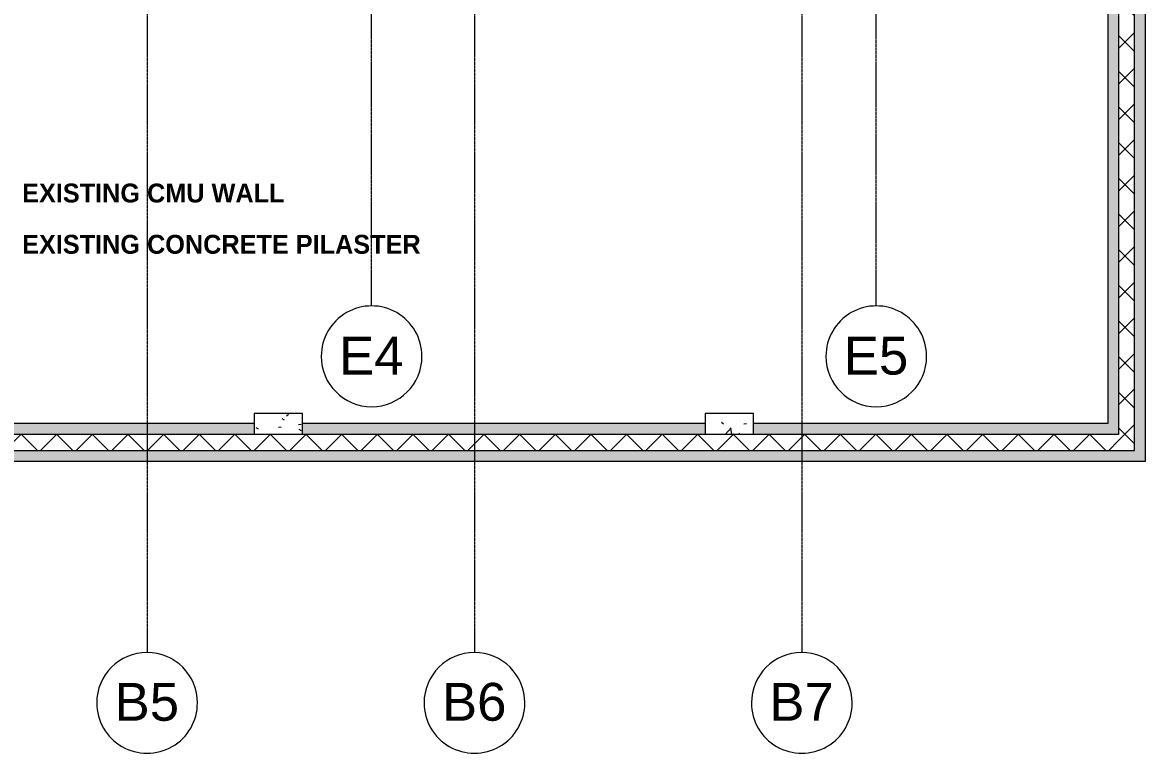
# Model space of a CAD drawing. Header units: inches. Extents: x -4066 to -1326, y 10241 to 12042.
# Drawn here: x -2469 to -1933, y 10241 to 10590 of the extents above; entities that cross this region are included whole.
import ezdxf

# ---------------------------------------------------------------- set-up
doc = ezdxf.new("R2010")
doc.units = ezdxf.units.IN
doc.header["$MEASUREMENT"] = 0
doc.linetypes.add('Grid Line 1_2_', pattern=[0.8749999999999999, 0.4999999999999999, -0.125, 0.125, -0.125])
for name, color, linetype, lineweight in [('A-WALL', 113, 'Continuous', 13), ('A-WALL-PATT', 111, 'Continuous', 20), ('G-ANNO-TEXT', 231, 'Continuous', 9), ('S-FNDN', 32, 'Continuous', 13), ('S-GRID', 1, 'Continuous', 9), ('S-GRID-IDEN', 1, 'Continuous', 9)]:
    doc.layers.add(name, color=color, linetype=linetype, lineweight=lineweight)
doc.styles.add('Arial', font='arial.ttf', dxfattribs={"height": 17.99999999999998})
doc.styles.add('Century Gothic_B', font='', dxfattribs={"height": 8.999999999999991})
doc.styles.get('Century Gothic_B').set_extended_font_data('Century Gothic', bold=True)
pattern_1 = [(45, (0, 0), (-8.485281374238571, 8.485281374238571), []), (135, (0, 0), (-8.485281374238571, -8.48528137423857), [])]
pattern_2 = [(49.99999999999999, (0, 0), (27.54270046216776, -2.409921005199992), [2.88, -31.68]), (355, (0, 0), (-5.327844435381706, 28.88426558997774), [2.304, -25.344]), (100.451, (2.295, -0.201), (22.21531621912823, 26.47392965322938), [2.448, -26.924]), (46.184, (0, 7.68), (40.98187469590783, -6.356421902997745), [4.32, -47.52]), (96.636, (3.415, 7.15), (35.89074818015425, 37.40618916795393), [3.671, -40.386]), (351.184, (0, 7.68), (35.89097341714983, 37.40621617016942), [3.456, -38.016]), (21, (3.84, 5.76), (22.92103572469458, -15.46073055541926), [2.88, -31.68]), (326, (3.84, 5.76), (9.343532092013643, 27.84573814869183), [2.304, -25.344]), (71.45100000000001, (5.75, 4.472), (32.26476914719338, 12.38442158028859), [2.448, -26.924]), (37.50000000000001, (0, 0), (0.4668550243151897, 12.7827070445298), [1.267, -23.77, 1.267, -24.461, -25.44]), (37.50000000000001, (0, 0), (0.4668550243151897, 12.7827070445298), [-50.765, 1.267, -24.173]), (7.499999999999999, (0, 0), (10.10158952275669, 15.14509036333994), [1.267, -13.402, 1.267, -23.194, -9.696]), (7.499999999999999, (0, 0), (10.10158952275669, 15.14509036333994), [-39.13, 1.267, -8.429]), (327.5, (-8.562999999999999, 0), (20.49916090120071, -0.8657796178497925), [1.267, -8.333, 1.267, -28.685, -39.744]), (327.5, (-8.562999999999999, 0), (20.49916090120071, -0.8657796178497925), [-39.552, 1.267, -38.477]), (317.5, (-12.403, 0), (22.39477935398379, 3.844287929692774), [1.267, -11.213, 1.267, -18.624, -28.224]), (317.5, (-12.403, 0), (22.39477935398379, 3.844287929692774), [-32.371, 1.267, -26.957])]

# ---------------------------------------------------------------- blocks, each defined once
blk = doc.blocks.new('Grid - Grid Head - Circle-50561-STRUCTURAL SCHEMATIC - 1ST FLOOR')
at = {"layer": 'S-GRID-IDEN'}
for centre, start, end in [((3.326430646399931e-61, -4.078299540852453e-18), 359.9999999999996, 179.9999999999998), ((-3.063147132161011e-60, 3.755506388259091e-17), 179.9999999999998, 359.9999999999993)]:
    blk.add_arc(centre, 0.2500000000000002, start, end, dxfattribs=at)

msp = doc.modelspace()

# ---------------------------------------------------------------- hatches: boundary and pattern name
at = {"layer": 'A-WALL-PATT', "lineweight": 9}
h = msp.add_hatch(dxfattribs=at)
h.set_pattern_fill('FP_1', style=0, pattern_type=2)
h.set_pattern_definition(pattern_1)
h.paths.add_polyline_path([(-1938.578253864367, 10386.77039013942), (-1938.578253864364, 10705.64539013942), (-1946.203253864365, 10705.64539013942), (-1946.203253864367, 10386.77039013942)], flags=0)
h.paths.add_polyline_path([(-1938.578253864363, 10751.64539013942), (-1938.578253864363, 10793.98789016433), (-1939.731217211545, 10793.38276831928), (-1941.486728762449, 10792.95007358368), (-1943.294778966279, 10792.95007358368), (-1945.111426572777, 10793.41485499649), (-1946.203253864363, 10793.98789016432), (-1946.203253864363, 10751.64539013942), (-1941.486728762449, 10751.64539013942)], flags=0)
h = msp.add_hatch(dxfattribs=at)
h.set_pattern_fill('FP_2', color=8, style=0, pattern_type=2)
h.set_pattern_definition(pattern_2)
h.paths.add_polyline_path([(-2335.203253864367, 10394.39539013943), (-2335.203253864367, 10404.39539013942), (-2358.203253864367, 10404.39539013942), (-2358.203253864367, 10394.39539013943)], flags=0)
h = msp.add_hatch(dxfattribs=at)
h.set_pattern_fill('FP_2', color=8, style=0, pattern_type=2)
h.set_pattern_definition(pattern_2)
h.paths.add_polyline_path([(-2120.203253864367, 10394.39539013943), (-2120.203253864367, 10404.39539013942), (-2143.203253864366, 10404.39539013942), (-2143.203253864366, 10394.39539013943)], flags=0)
h = msp.add_hatch(dxfattribs=at)
h.set_pattern_fill('FP_1', style=0, pattern_type=2)
h.set_pattern_definition(pattern_1)
h.paths.add_polyline_path([(-3201.203253864368, 10386.77039013943), (-1946.203253864367, 10386.77039013942), (-1946.203253864367, 10394.39539013943), (-3201.203253864368, 10394.39539013943)], flags=0)
at = {"layer": 'S-FNDN'}
h = msp.add_hatch(color=7, dxfattribs=at)
h.paths.add_polyline_path([(-1933.390753864366, 10381.58289013942), (-1933.390753864363, 10800.39539013942), (-1934.890753864364, 10800.39539013942), (-1935.108690233669, 10798.60052265726), (-1935.749833671965, 10796.90996634909), (-1936.776923253081, 10795.42197020261), (-1938.13026826388, 10794.22301114522), (-1938.578253864363, 10793.98789016433), (-1938.578253864366, 10386.77039013942), (-1951.390753864367, 10386.77039013942), (-1951.390753864367, 10381.58289013942), (-1938.578253864366, 10381.58289013942)], flags=0)
h.paths.add_polyline_path([(-1946.203253864367, 10394.39539013943), (-1946.203253864363, 10793.98789016432), (-1946.651239464847, 10794.22301114521), (-1948.004584475647, 10795.42197020261), (-1949.031674056763, 10796.90996634909), (-1949.672817495059, 10798.60052265726), (-1949.890753864364, 10800.39539013942), (-1951.390753864363, 10800.39539013942), (-1951.390753864367, 10394.39539013943)], flags=0)
at = {"layer": 'S-FNDN', "lineweight": 9}
h = msp.add_hatch(color=254, dxfattribs=at)
h.paths.add_polyline_path([(-1951.390753864367, 10381.58289013942), (-1951.390753864367, 10386.77039013942), (-3196.015753864368, 10386.77039013943), (-3196.015753864368, 10381.58289013943), (-2117.765508634285, 10381.58289013942)], flags=0)
h.paths.add_polyline_path([(-3196.015753864368, 10394.39539013943), (-3003.203253864367, 10394.39539013943), (-3003.203253864367, 10399.58289013943), (-3196.015753864368, 10399.58289013943)], flags=0)
h.paths.add_polyline_path([(-2120.203253864367, 10394.39539013943), (-1951.390753864367, 10394.39539013943), (-1951.390753864367, 10399.58289013942), (-2120.203253864367, 10399.58289013943)], flags=0)
h.paths.add_polyline_path([(-2143.203253864366, 10394.39539013943), (-2143.203253864366, 10399.58289013943), (-2335.203253864367, 10399.58289013943), (-2335.203253864367, 10394.39539013943)], flags=0)
h.paths.add_polyline_path([(-2550.203253864367, 10394.39539013943), (-2358.203253864367, 10394.39539013943), (-2358.203253864367, 10399.58289013943), (-2550.203253864367, 10399.58289013943)], flags=0)
h.paths.add_polyline_path([(-2788.203253864367, 10394.39539013943), (-2788.203253864367, 10399.58289013943), (-2980.203253864367, 10399.58289013943), (-2980.203253864367, 10394.39539013943)], flags=0)
h.paths.add_polyline_path([(-2765.203253864366, 10394.39539013943), (-2573.203253864366, 10394.39539013943), (-2573.203253864366, 10399.58289013943), (-2765.203253864366, 10399.58289013943)], flags=0)

# ---------------------------------------------------------------- linework, layer by layer
at = {"layer": 'A-WALL', "lineweight": 9}
for p, q in [((-1946.203253864361, 10793.98789016432), (-1946.203253864365, 10394.39539013941)), ((-1938.578253864365, 10386.77039013941), (-1938.578253864361, 10793.98789016432)), ((-2335.203253864364, 10404.39539013941), (-2358.203253864364, 10404.39539013941)), ((-2358.203253864364, 10404.39539013941), (-2358.203253864364, 10394.39539013941)), ((-2335.203253864364, 10394.39539013941), (-2335.203253864364, 10404.39539013941)), ((-2120.203253864364, 10404.39539013941), (-2143.203253864364, 10404.39539013941)), ((-2143.203253864364, 10404.39539013941), (-2143.203253864364, 10394.39539013941)), ((-2120.203253864364, 10394.39539013941), (-2120.203253864364, 10404.39539013941)), ((-1946.203253864365, 10394.39539013941), (-3201.203253864365, 10394.39539013942)), ((-3208.828253864365, 10386.77039013942), (-1938.578253864365, 10386.77039013941))]:
    msp.add_line(p, q, dxfattribs=at)
at = {"layer": 'S-FNDN', "lineweight": 9}
for p, q in [((-1951.39075386436, 10841.39539013941), (-1951.390753864365, 10399.58289013941)), ((-1933.390753864365, 10381.58289013941), (-1933.390753864361, 10805.39539013941)), ((-2358.203253864364, 10399.58289013941), (-2550.203253864364, 10399.58289013942)), ((-2143.203253864364, 10399.58289013941), (-2335.203253864364, 10399.58289013941)), ((-1951.390753864365, 10399.58289013941), (-2120.203253864364, 10399.58289013941)), ((-3214.015753864364, 10381.58289013942), (-1933.390753864365, 10381.58289013941))]:
    msp.add_line(p, q, dxfattribs=at)
at = {"layer": 'S-GRID', "linetype": 'Grid Line 1_2_'}
for p, q in [((-2302.203253864363, 10455.54857511405), (-2302.203253864351, 11992.79345696724)), ((-2061.703253864363, 10455.54857511405), (-2061.703253864351, 11992.79345696723)), ((-2409.20325386436, 10889.35478813662), (-2409.203253864364, 10290.55286558194)), ((-2253.20325386436, 10889.35478813662), (-2253.203253864364, 10290.55286558194)), ((-2097.20325386436, 10889.35478813662), (-2097.203253864364, 10290.55286558194))]:
    msp.add_line(p, q, dxfattribs=at)

# ---------------------------------------------------------------- block references
at = {"layer": 'S-GRID-IDEN', "xscale": 95.99999999999994, "yscale": 95.99999999999994, "zscale": 95.99999999999994}
for p in [(-2302.203253864363, 10431.54857511405), (-2061.703253864363, 10431.54857511404)]:
    msp.add_blockref('Grid - Grid Head - Circle-50561-STRUCTURAL SCHEMATIC - 1ST FLOOR', p, dxfattribs=at)
at = {"layer": 'S-GRID-IDEN', "xscale": 95.99999999999994, "yscale": 95.99999999999994, "zscale": 95.99999999999994, "rotation": 180}
for p in [(-2409.203253864363, 10266.55286558193), (-2253.203253864363, 10266.55286558193), (-2097.203253864363, 10266.55286558193)]:
    msp.add_blockref('Grid - Grid Head - Circle-50561-STRUCTURAL SCHEMATIC - 1ST FLOOR', p, dxfattribs=at)

# ---------------------------------------------------------------- texts
at = {"layer": 'G-ANNO-TEXT', "char_height": 8.999999999999991, "attachment_point": 1, "style": 'Century Gothic_B'}
for s, insert, width in [('EXISTING CMU WALL', (-2468.740027221022, 10513.78679321158), 149.6819999999998), ('EXISTING CONCRETE PILASTER', (-2468.740027221022, 10489.37961390873), 218.4629999999997)]:
    msp.add_mtext(s, dxfattribs=dict(at, insert=insert, width=width))
at = {"layer": 'S-GRID-IDEN', "char_height": 17.99999999999998, "width": 37.26899999999995, "attachment_point": 1, "style": 'Arial'}
for s, insert in [('E4', (-2317.703930507523, 10440.8365145947)), ('E5', (-2077.203930507523, 10440.8365145947)), ('B5', (-2424.694703205454, 10276.03579224301)), ('B6', (-2268.694703205454, 10276.03579224301)), ('B7', (-2112.694703205454, 10276.035792243))]:
    msp.add_mtext(s, dxfattribs=dict(at, insert=insert))

doc.saveas('drawing.dxf')
